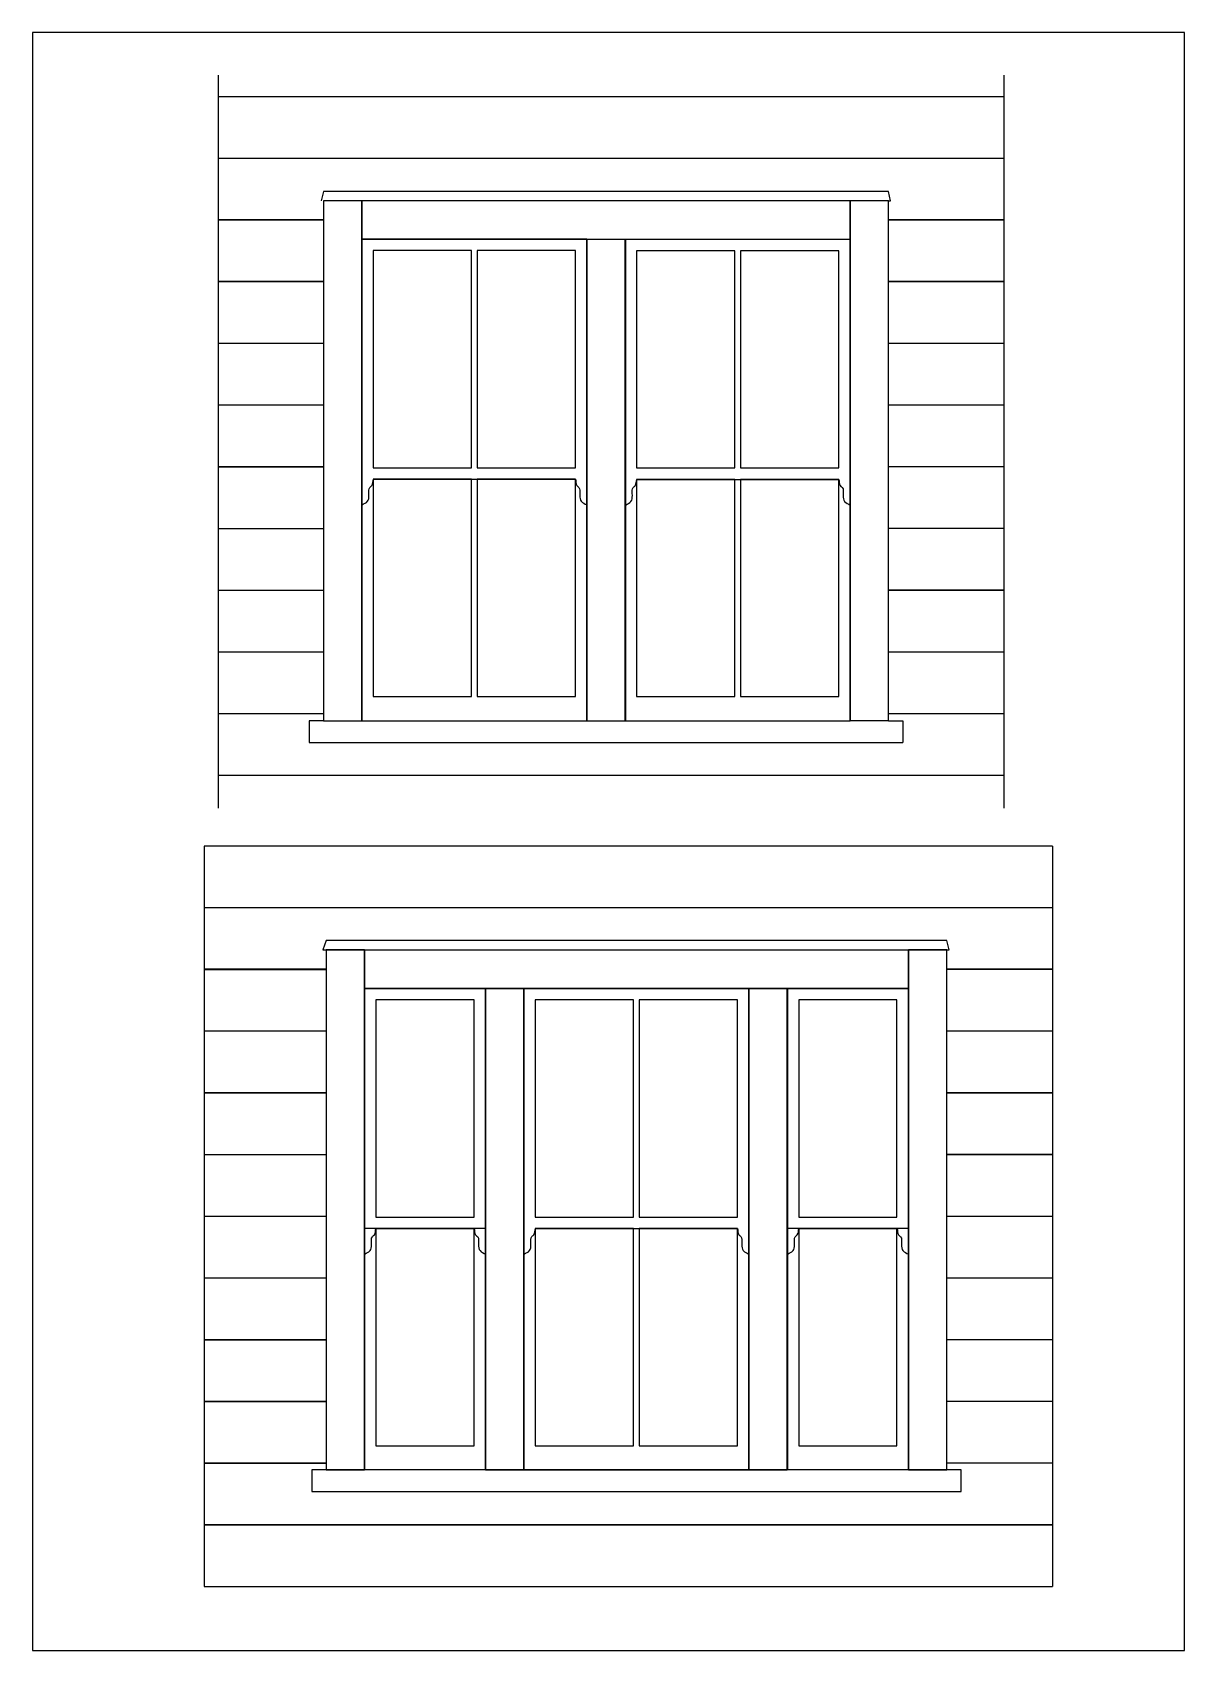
# Model space of a CAD drawing. Header units: millimetres. Extents: x -3151 to 1049, y -11360 to -5460.
import ezdxf

# ---------------------------------------------------------------- set-up
doc = ezdxf.new("R2010")
doc.units = ezdxf.units.MM
doc.header["$LTSCALE"] = 7
doc.layers.add('orig', color=7, linetype='Continuous')

msp = doc.modelspace()

# ---------------------------------------------------------------- linework, layer by layer
at = {"layer": 'orig'}
for p, q in [((-2473.8, -5616.8), (-2473.8, -8288.3)), ((390.8, -5616.8), (390.8, -8288.3)), ((390.8, -5694.8), (-2473.8, -5695)), ((-2473.8, -5919.2), (390.8, -5918.7)), ((390.8, -5919.8), (-2473.8, -5919.9)), ((-2089.4, -6040.3), (-2097.7, -6074.7)), ((-29.9, -6040.3), (-2089.4, -6040.3)), ((-1949.3, -6074.7), (-2089.4, -6074.7)), ((-2089.4, -6074.7), (-2089.4, -7970)), ((-1949.3, -7970), (-1949.3, -6074.7)), ((-170, -6074.7), (-1949.3, -6074.7)), ((-1949.3, -6074.7), (-1949.3, -6214.7)), ((-29.9, -6074.4), (-170, -6074.4)), ((-170, -6074.4), (-170, -7969.6)), ((-170, -6214.7), (-170, -6074.7)), ((-22.7, -6074.4), (-29.9, -6040.3)), ((-29.9, -6074.4), (-22.7, -6074.4)), ((-29.9, -7969.6), (-29.9, -6074.4)), ((-22.7, -6074.4), (-22.7, -6074.4)), ((-2089.4, -6143.7), (-2473.8, -6143.7)), ((-2089.4, -6143.7), (-2473.8, -6143.7)), ((-2473.8, -6144.1), (-2089.4, -6144)), ((-29.9, -6143.7), (390.8, -6143.6)), ((390.8, -6143.6), (-29.9, -6143.6)), ((390.8, -6143.6), (-29.9, -6143.6)), ((-1129.8, -6214.7), (-1949.4, -6214.7)), ((-1949.3, -6214.7), (-170, -6214.7)), ((-1949.3, -6214.7), (-1949.3, -6214.7)), ((-1129.8, -7183.1), (-1129.8, -6214.7)), ((-989.7, -6215), (-1129.7, -6215)), ((-1129.7, -6215), (-1129.7, -7970)), ((-989.7, -7970), (-989.7, -6215)), ((-169.7, -6215), (-989.3, -6215)), ((-170, -6214.7), (-170, -6214.7)), ((-169.7, -7183.5), (-169.7, -6215)), ((-1550, -6256.1), (-1908.1, -6256.1)), ((-1908.1, -6256.1), (-1908.1, -7048.1)), ((-1550, -7048.1), (-1550, -6256.1)), ((-1550, -6256.1), (-1550, -6256.1)), ((-1171.2, -6256.1), (-1529.3, -6256.1)), ((-1529.3, -6256.1), (-1529.3, -7048.1)), ((-1171.2, -7048.1), (-1171.2, -6256.1)), ((-1171.2, -6256.1), (-1171.2, -6256.1)), ((-590, -6256.4), (-948.1, -6256.4)), ((-948.1, -6256.4), (-948.1, -7048.4)), ((-590, -7048.4), (-590, -6256.4)), ((-590, -6256.4), (-590, -6256.4)), ((-211.1, -6256.4), (-569.2, -6256.4)), ((-569.2, -6256.4), (-569.2, -7048.4)), ((-211.1, -7048.4), (-211.1, -6256.4)), ((-211.1, -6256.4), (-211.1, -6256.4)), ((-2473.8, -6368), (-2089.4, -6367.8)), ((-2473.8, -6368), (-2089.4, -6367.8)), ((-2089.4, -6369.8), (-2473.8, -6369.9)), ((-29.9, -6367.6), (390.8, -6367.5)), ((-29.9, -6367.6), (390.8, -6367.5)), ((390.8, -6369.7), (-29.9, -6369.7)), ((-2473.8, -6594.1), (-2089.4, -6594)), ((-2089.4, -6594.8), (-2473.8, -6594.8)), ((-29.9, -6593.7), (390.8, -6593.6)), ((390.8, -6594.7), (-29.9, -6594.7)), ((-2473.8, -6819.1), (-2089.4, -6818.9)), ((-2089.4, -6819.8), (-2473.8, -6819.8)), ((-29.9, -6818.6), (390.8, -6818.6)), ((390.8, -6819.7), (-29.9, -6819.7)), ((-2473.8, -7044), (-2089.4, -7043.9)), ((-2089.4, -7044.8), (-2473.8, -7044.8)), ((-1949.4, -7071.6), (-1949.4, -7970)), ((-1908.1, -7048.1), (-1550, -7048.1)), ((-1529.3, -7048.1), (-1171.2, -7048.1)), ((-1129.8, -7970), (-1129.8, -7071.6)), ((-1129.8, -7071.6), (-1129.8, -7071.6)), ((-989.3, -7071.9), (-989.3, -7970.3)), ((-948.1, -7048.4), (-590, -7048.4)), ((-569.2, -7048.4), (-211.1, -7048.4)), ((-169.7, -7970.3), (-169.7, -7071.9)), ((-169.7, -7071.9), (-169.7, -7071.9)), ((-29.9, -7043.6), (390.8, -7043.5)), ((390.8, -7044.6), (-29.9, -7044.7)), ((-1550, -7089.7), (-1908.1, -7089.7)), ((-1908.1, -7089.7), (-1908.1, -7881.7)), ((-1907.9, -7089.8), (-1171.2, -7089.8)), ((-1550, -7881.7), (-1550, -7089.7)), ((-1550, -7089.7), (-1550, -7089.7)), ((-1171.2, -7089.7), (-1529.3, -7089.7)), ((-1529.3, -7089.7), (-1529.3, -7881.7)), ((-1529.3, -7113.1), (-1529.3, -7866.3)), ((-1171.2, -7881.7), (-1171.2, -7089.7)), ((-1171.2, -7089.7), (-1171.2, -7089.7)), ((-1171.2, -7866.3), (-1171.2, -7113.1)), ((-1171.2, -7113.1), (-1171.2, -7113.1)), ((-590, -7090), (-948.1, -7090)), ((-948.1, -7090), (-948.1, -7882)), ((-947.9, -7090.1), (-211.1, -7090.1)), ((-590, -7882), (-590, -7090)), ((-590, -7090), (-590, -7090)), ((-211.1, -7090), (-569.2, -7090)), ((-569.2, -7090), (-569.2, -7882)), ((-211.1, -7882), (-211.1, -7090)), ((-211.1, -7090), (-211.1, -7090)), ((-1129.8, -7183.1), (-1129.8, -7183.1)), ((-169.7, -7183.5), (-169.7, -7183.5)), ((-2473.8, -7269), (-2089.4, -7268.9)), ((-2089.4, -7269.7), (-2473.8, -7269.8)), ((-29.9, -7268.6), (390.8, -7268.5)), ((390.8, -7269.6), (-29.9, -7269.6)), ((-2473.8, -7494), (-2089.4, -7493.9)), ((-2089.4, -7494.7), (-2473.8, -7494.7)), ((-29.9, -7493.6), (390.8, -7493.5)), ((390.8, -7494.6), (-29.9, -7494.6)), ((-2473.8, -7719), (-2089.4, -7718.8)), ((-2089.4, -7719.7), (-2473.8, -7719.7)), ((-29.9, -7718.6), (390.8, -7718.5)), ((390.8, -7719.6), (-29.9, -7719.6)), ((-1908.1, -7881.7), (-1550, -7881.7)), ((-1529.3, -7881.7), (-1171.2, -7881.7)), ((-948.1, -7882), (-590, -7882)), ((-569.2, -7882), (-211.1, -7882)), ((-2473.8, -7943.9), (-2089.4, -7943.8)), ((-2089.4, -7944.7), (-2473.8, -7944.7)), ((-29.9, -7943.5), (390.8, -7943.4)), ((390.8, -7944.6), (-29.9, -7944.6)), ((-2089.4, -7970), (-2141.3, -7970)), ((-2141.3, -7970), (-2141.3, -8049)), ((-2089.4, -7970), (-1949.3, -7970)), ((-2089.4, -7970), (-2089.4, -7970)), ((-1949.4, -7970), (-1129.8, -7970)), ((-1949.3, -7970), (-1949.3, -7970)), ((-1129.7, -7970), (-989.7, -7970)), ((-1129.7, -7970), (-1129.7, -7970)), ((-989.7, -7970), (-989.7, -7970)), ((-989.3, -7970.3), (-169.7, -7970.3)), ((-191.3, -7970), (-191.3, -7970)), ((-170, -7969.6), (-29.9, -7969.6)), ((-170, -7969.6), (-170, -7969.6)), ((-30, -7970), (21.8, -7970)), ((-30, -7970), (-30, -7970)), ((-29.9, -7969.6), (-29.9, -7969.6)), ((21.8, -7970), (21.8, -8049)), ((-2141.3, -8049), (21.8, -8049)), ((-2473.8, -8168.9), (390.8, -8168.4)), ((390.8, -8169.5), (-2473.8, -8169.7)), ((567.7, -8427.1), (-2524.4, -8427.3)), ((-2524.4, -8427.3), (-2524.4, -11126.6)), ((567.7, -8427.1), (567.7, -11126.1)), ((-2524.4, -8651.8), (567.7, -8651.4)), ((567.7, -8652.1), (-2524.4, -8652.2)), ((-2080.1, -8771.5), (-2092.3, -8805.9)), ((182.7, -8771.5), (-2080.1, -8771.5)), ((191.2, -8805.9), (182.7, -8771.5)), ((-2092.3, -8805.9), (191.2, -8805.9)), ((-1940.1, -8805.9), (-2080.2, -8805.9)), ((-2080.2, -8805.9), (-2080.2, -10701.2)), ((-1940.1, -10701.2), (-1940.1, -8805.9)), ((42.6, -8806.3), (-1940.1, -8806.3)), ((-1940.1, -8806.3), (-1940.1, -8946.3)), ((182.6, -8805.9), (42.6, -8805.9)), ((42.6, -8805.9), (42.6, -10701.2)), ((42.6, -8946.3), (42.6, -8806.3)), ((182.6, -10701.2), (182.6, -8805.9)), ((191.2, -8805.9), (191.2, -8805.9)), ((-2080.2, -8876), (-2524.4, -8876)), ((-2080.2, -8876), (-2524.4, -8876)), ((-2524.4, -8876.8), (-2080.2, -8876.7)), ((567.7, -8875.9), (182.6, -8875.9)), ((567.7, -8875.9), (182.6, -8875.9)), ((182.6, -8876.4), (567.7, -8876.3)), ((-1940.1, -8946.3), (42.6, -8946.3)), ((-1940.1, -8946.3), (-1940.1, -8946.3)), ((-1498.9, -8946.6), (-1940.1, -8946.6)), ((-1358.9, -8946.6), (-1498.9, -8946.6)), ((-1498.9, -8946.6), (-1498.9, -10701.5)), ((-1498.9, -9915.1), (-1498.9, -8946.6)), ((-539.3, -8946.3), (-1358.9, -8946.3)), ((-1358.9, -10701.5), (-1358.9, -8946.6)), ((-539.3, -9914.7), (-539.3, -8946.3)), ((-399.2, -8946.6), (-539.3, -8946.6)), ((-539.3, -8946.6), (-539.3, -10701.5)), ((-399.2, -10701.5), (-399.2, -8946.6)), ((42.6, -8946.6), (-398.6, -8946.6)), ((42.6, -8946.3), (42.6, -8946.3)), ((42.6, -9915.1), (42.6, -8946.6)), ((-1540.8, -8987.8), (-1898.9, -8987.8)), ((-1898.9, -8987.8), (-1898.9, -9779.8)), ((-1540.8, -9779.8), (-1540.8, -8987.8)), ((-1540.8, -8987.8), (-1540.8, -8987.8)), ((-959.5, -8987.7), (-1317.6, -8987.7)), ((-1317.6, -8987.7), (-1317.6, -9779.7)), ((-959.5, -9779.7), (-959.5, -8987.7)), ((-959.5, -8987.7), (-959.5, -8987.7)), ((-580.7, -8987.7), (-938.8, -8987.7)), ((-938.8, -8987.7), (-938.8, -9779.7)), ((-580.7, -9779.7), (-580.7, -8987.7)), ((-580.7, -8987.7), (-580.7, -8987.7)), ((0.7, -8987.8), (-357.4, -8987.8)), ((-357.4, -8987.8), (-357.4, -9779.8)), ((0.7, -9779.8), (0.7, -8987.8)), ((0.7, -8987.8), (0.7, -8987.8)), ((-2524.4, -9100.6), (-2080.2, -9100.6)), ((-2524.4, -9100.6), (-2080.2, -9100.6)), ((-2080.2, -9102.1), (-2524.4, -9102.1)), ((182.6, -9100.2), (567.7, -9100.1)), ((182.6, -9100.2), (567.7, -9100.1)), ((567.7, -9102), (182.6, -9102)), ((-2524.4, -9326.7), (-2080.2, -9326.7)), ((-2080.2, -9327.1), (-2524.4, -9327.1)), ((182.6, -9326.4), (567.7, -9326.3)), ((567.7, -9327), (182.6, -9327)), ((-2524.4, -9551.7), (-2080.2, -9551.7)), ((-2080.2, -9552.1), (-2524.4, -9552.1)), ((182.6, -9551.3), (567.7, -9551.2)), ((567.7, -9552), (182.6, -9552)), ((-2524.4, -9776.7), (-2080.2, -9776.6)), ((-2080.2, -9777.1), (-2524.4, -9777.1)), ((-1898.9, -9779.8), (-1540.8, -9779.8)), ((-1317.6, -9779.7), (-959.5, -9779.7)), ((-938.8, -9779.7), (-580.7, -9779.7)), ((-357.4, -9779.8), (0.7, -9779.8)), ((182.6, -9776.3), (567.7, -9776.2)), ((567.7, -9776.9), (182.6, -9777)), ((-1498.9, -9821.6), (-1940.1, -9821.6)), ((-1940.1, -9821.6), (-1940.1, -10701.5)), ((-1540.7, -9821.6), (-1898.8, -9821.6)), ((-1898.8, -9821.6), (-1898.8, -10613.6)), ((-1898.7, -9821.7), (-1540.3, -9821.6)), ((-1540.7, -10613.6), (-1540.7, -9821.6)), ((-1540.7, -9821.6), (-1540.7, -9821.6)), ((-1498.9, -10701.5), (-1498.9, -9821.6)), ((-1498.9, -9821.6), (-1498.9, -9821.6)), ((-1358.9, -9803.2), (-1358.9, -10701.5)), ((-959.5, -9821.2), (-1317.6, -9821.2)), ((-1317.6, -9821.2), (-1317.6, -10613.2)), ((-1317.4, -9821.4), (-580.7, -9821.4)), ((-959.5, -10613.2), (-959.5, -9821.2)), ((-959.5, -9821.2), (-959.5, -9821.2)), ((-580.7, -9821.2), (-938.8, -9821.2)), ((-938.8, -9821.2), (-938.8, -10613.2)), ((-938.8, -9844.7), (-938.8, -10597.9)), ((-580.7, -10613.2), (-580.7, -9821.2)), ((-580.7, -9821.2), (-580.7, -9821.2)), ((-580.7, -10597.9), (-580.7, -9844.7)), ((-580.7, -9844.7), (-580.7, -9844.7)), ((-539.3, -10701.5), (-539.3, -9803.2)), ((-539.3, -9803.2), (-539.3, -9803.2)), ((42.6, -9821.6), (-398.6, -9821.6)), ((-398.6, -9821.6), (-398.6, -10701.5)), ((0.8, -9821.6), (-357.3, -9821.6)), ((-357.3, -9821.6), (-357.3, -10613.6)), ((-357.1, -9821.7), (1.2, -9821.6)), ((0.8, -10613.6), (0.8, -9821.6)), ((0.8, -9821.6), (0.8, -9821.6)), ((42.6, -10701.5), (42.6, -9821.6)), ((42.6, -9821.6), (42.6, -9821.6)), ((-1498.9, -9915.1), (-1498.9, -9915.1)), ((-539.3, -9914.7), (-539.3, -9914.7)), ((42.6, -9915.1), (42.6, -9915.1)), ((-2524.4, -10001.7), (-2080.2, -10001.6)), ((-2080.2, -10002), (-2524.4, -10002.1)), ((182.6, -10001.3), (567.7, -10001.2)), ((567.7, -10001.9), (182.6, -10001.9)), ((-2524.4, -10226.7), (-2080.2, -10226.6)), ((-2080.2, -10227), (-2524.4, -10227)), ((182.6, -10226.3), (567.7, -10226.2)), ((567.7, -10226.9), (182.6, -10226.9)), ((-2524.4, -10451.6), (-2080.2, -10451.6)), ((-2080.2, -10452), (-2524.4, -10452)), ((182.6, -10451.2), (567.7, -10451.1)), ((567.7, -10451.9), (182.6, -10451.9)), ((-1898.8, -10613.6), (-1540.7, -10613.6)), ((-1317.6, -10613.2), (-959.5, -10613.2)), ((-938.8, -10613.2), (-580.7, -10613.2)), ((-357.3, -10613.6), (0.8, -10613.6)), ((-2524.4, -10676.6), (-2080.2, -10676.5)), ((-2080.2, -10677), (-2524.4, -10677)), ((182.6, -10676.2), (567.7, -10676.1)), ((567.7, -10676.9), (182.6, -10676.9)), ((234.9, -10701.5), (-2132.3, -10701.5)), ((-2132.3, -10701.5), (-2132.3, -10780.6)), ((-2080.2, -10701.2), (-1940.1, -10701.2)), ((-2080.2, -10701.2), (-2080.2, -10701.2)), ((-1940.1, -10701.2), (-1940.1, -10701.2)), ((-1498.9, -10701.5), (-1358.9, -10701.5)), ((-1498.9, -10701.5), (-1498.9, -10701.5)), ((-1358.9, -10701.5), (-539.3, -10701.5)), ((-1358.9, -10701.5), (-1358.9, -10701.5)), ((-539.3, -10701.5), (-399.2, -10701.5)), ((-539.3, -10701.5), (-539.3, -10701.5)), ((-399.2, -10701.5), (-399.2, -10701.5)), ((42.6, -10701.2), (182.6, -10701.2)), ((42.6, -10701.2), (42.6, -10701.2)), ((182.6, -10701.2), (182.6, -10701.2)), ((234.9, -10780.6), (234.9, -10701.5)), ((234.9, -10701.5), (234.9, -10701.5)), ((-2132.3, -10780.6), (234.9, -10780.6)), ((-2524.4, -10901.6), (567.7, -10901.1)), ((567.7, -10901.8), (-2524.4, -10902)), ((-2524.4, -11126.6), (567.7, -11126.1))]:
    msp.add_line(p, q, dxfattribs=at)
msp.add_lwpolyline([(-3150.7, -11360.3), (1049.3, -11360.3), (1049.3, -5460.3), (-3150.7, -5460.3)], close=True, dxfattribs=at)
for points in [[(-1949.4, -6214.7), (-1949.4, -6545.3), (-1949.4, -6852.6), (-1949.4, -7183.1)], [(-989.3, -6215), (-989.3, -6545.6), (-989.3, -6852.9), (-989.3, -7183.5)], [(-1928.9, -7170), (-1920.1, -7160.9), (-1925.9, -7136.4), (-1923.3, -7124.2)], [(-1923.3, -7124.2), (-1919.8, -7115.3), (-1917.1, -7117.1), (-1913.5, -7112.8)], [(-1913.5, -7112.8), (-1907.8, -7104.7), (-1910.4, -7097.9), (-1907.9, -7089.8)], [(-1171.2, -7089.8), (-1169.2, -7097.9), (-1170.9, -7105.5), (-1166.6, -7112.7)], [(-1166.6, -7112.7), (-1163.9, -7117.2), (-1159.6, -7115.6), (-1155.9, -7124.3)], [(-1155.9, -7124.3), (-1154.7, -7136.6), (-1158.3, -7160), (-1150.1, -7169.9)], [(-968.9, -7170.3), (-960.1, -7161.3), (-965.8, -7136.7), (-963.3, -7124.5)], [(-963.3, -7124.5), (-959.7, -7115.6), (-957, -7117.4), (-953.4, -7113.1)], [(-953.4, -7113.1), (-947.7, -7105), (-950.4, -7098.3), (-947.9, -7090.1)], [(-211.1, -7090.1), (-209.1, -7098.2), (-210.9, -7105.8), (-206.6, -7113)], [(-206.6, -7113), (-203.8, -7117.5), (-199.5, -7115.9), (-195.9, -7124.7)], [(-195.9, -7124.7), (-194.6, -7136.9), (-198.3, -7160.3), (-190, -7170.2)], [(-1949.4, -7183.1), (-1940.3, -7177.6), (-1934.7, -7177.4), (-1928.9, -7170)], [(-1150.1, -7169.9), (-1144.2, -7177.1), (-1137.4, -7177.9), (-1129.8, -7183.1)], [(-989.3, -7183.5), (-980.3, -7177.9), (-974.6, -7177.7), (-968.9, -7170.3)], [(-190, -7170.2), (-184.1, -7177.4), (-177.3, -7178.2), (-169.7, -7183.5)], [(-1940.1, -8946.6), (-1940.1, -9277.2), (-1940.1, -9584.5), (-1940.1, -9915)], [(-1358.9, -8946.3), (-1358.9, -9276.9), (-1358.9, -9584.1), (-1358.9, -9914.7)], [(-398.6, -8946.6), (-398.6, -9277.2), (-398.6, -9584.5), (-398.6, -9915)], [(-1914.1, -9856.1), (-1910.5, -9847.2), (-1907.8, -9849), (-1904.2, -9844.7)], [(-1904.2, -9844.7), (-1898.5, -9836.6), (-1901.1, -9829.8), (-1898.7, -9821.7)], [(-1540.3, -9821.6), (-1538.3, -9829.7), (-1539.4, -9837.5), (-1535.1, -9844.6)], [(-1535.1, -9844.6), (-1532.4, -9849.2), (-1528.3, -9847.4), (-1524.6, -9856.1)], [(-1332.9, -9855.7), (-1329.3, -9846.9), (-1326.6, -9848.6), (-1323, -9844.4)], [(-1323, -9844.4), (-1317.3, -9836.3), (-1319.9, -9829.5), (-1317.4, -9821.4)], [(-580.7, -9821.4), (-578.7, -9829.5), (-580.4, -9837.1), (-576.1, -9844.2)], [(-576.1, -9844.2), (-573.4, -9848.8), (-569.1, -9847.2), (-565.5, -9855.9)], [(-372.6, -9856.1), (-369, -9847.2), (-366.3, -9849), (-362.7, -9844.7)], [(-362.7, -9844.7), (-357, -9836.6), (-359.6, -9829.8), (-357.1, -9821.7)], [(1.2, -9821.6), (3.2, -9829.7), (2.1, -9837.5), (6.4, -9844.6)], [(6.4, -9844.6), (9.1, -9849.2), (13.3, -9847.4), (16.9, -9856.1)], [(-1940.1, -9915), (-1931.1, -9909.5), (-1925.4, -9909.3), (-1919.6, -9901.9)], [(-1919.6, -9901.9), (-1910.8, -9892.8), (-1916.6, -9868.3), (-1914.1, -9856.1)], [(-1524.6, -9856.1), (-1523.3, -9868.4), (-1527.3, -9891.8), (-1519.1, -9901.8)], [(-1519.1, -9901.8), (-1513.2, -9908.9), (-1506.6, -9909.9), (-1498.9, -9915.1)], [(-1358.9, -9914.7), (-1349.8, -9909.2), (-1344.2, -9909), (-1338.4, -9901.6)], [(-1338.4, -9901.6), (-1329.6, -9892.5), (-1335.4, -9868), (-1332.9, -9855.7)], [(-565.5, -9855.9), (-564.2, -9868.2), (-567.8, -9891.6), (-559.6, -9901.5)], [(-559.6, -9901.5), (-553.7, -9908.6), (-546.9, -9909.5), (-539.3, -9914.7)], [(-398.6, -9915), (-389.5, -9909.5), (-383.9, -9909.3), (-378.1, -9901.9)], [(-378.1, -9901.9), (-369.3, -9892.8), (-375.1, -9868.3), (-372.6, -9856.1)], [(16.9, -9856.1), (18.2, -9868.4), (14.3, -9891.8), (22.5, -9901.8)], [(22.5, -9901.8), (28.4, -9908.9), (35, -9909.9), (42.6, -9915.1)]]:
    msp.add_open_spline(points, degree=3, dxfattribs=at)

doc.saveas('drawing.dxf')
